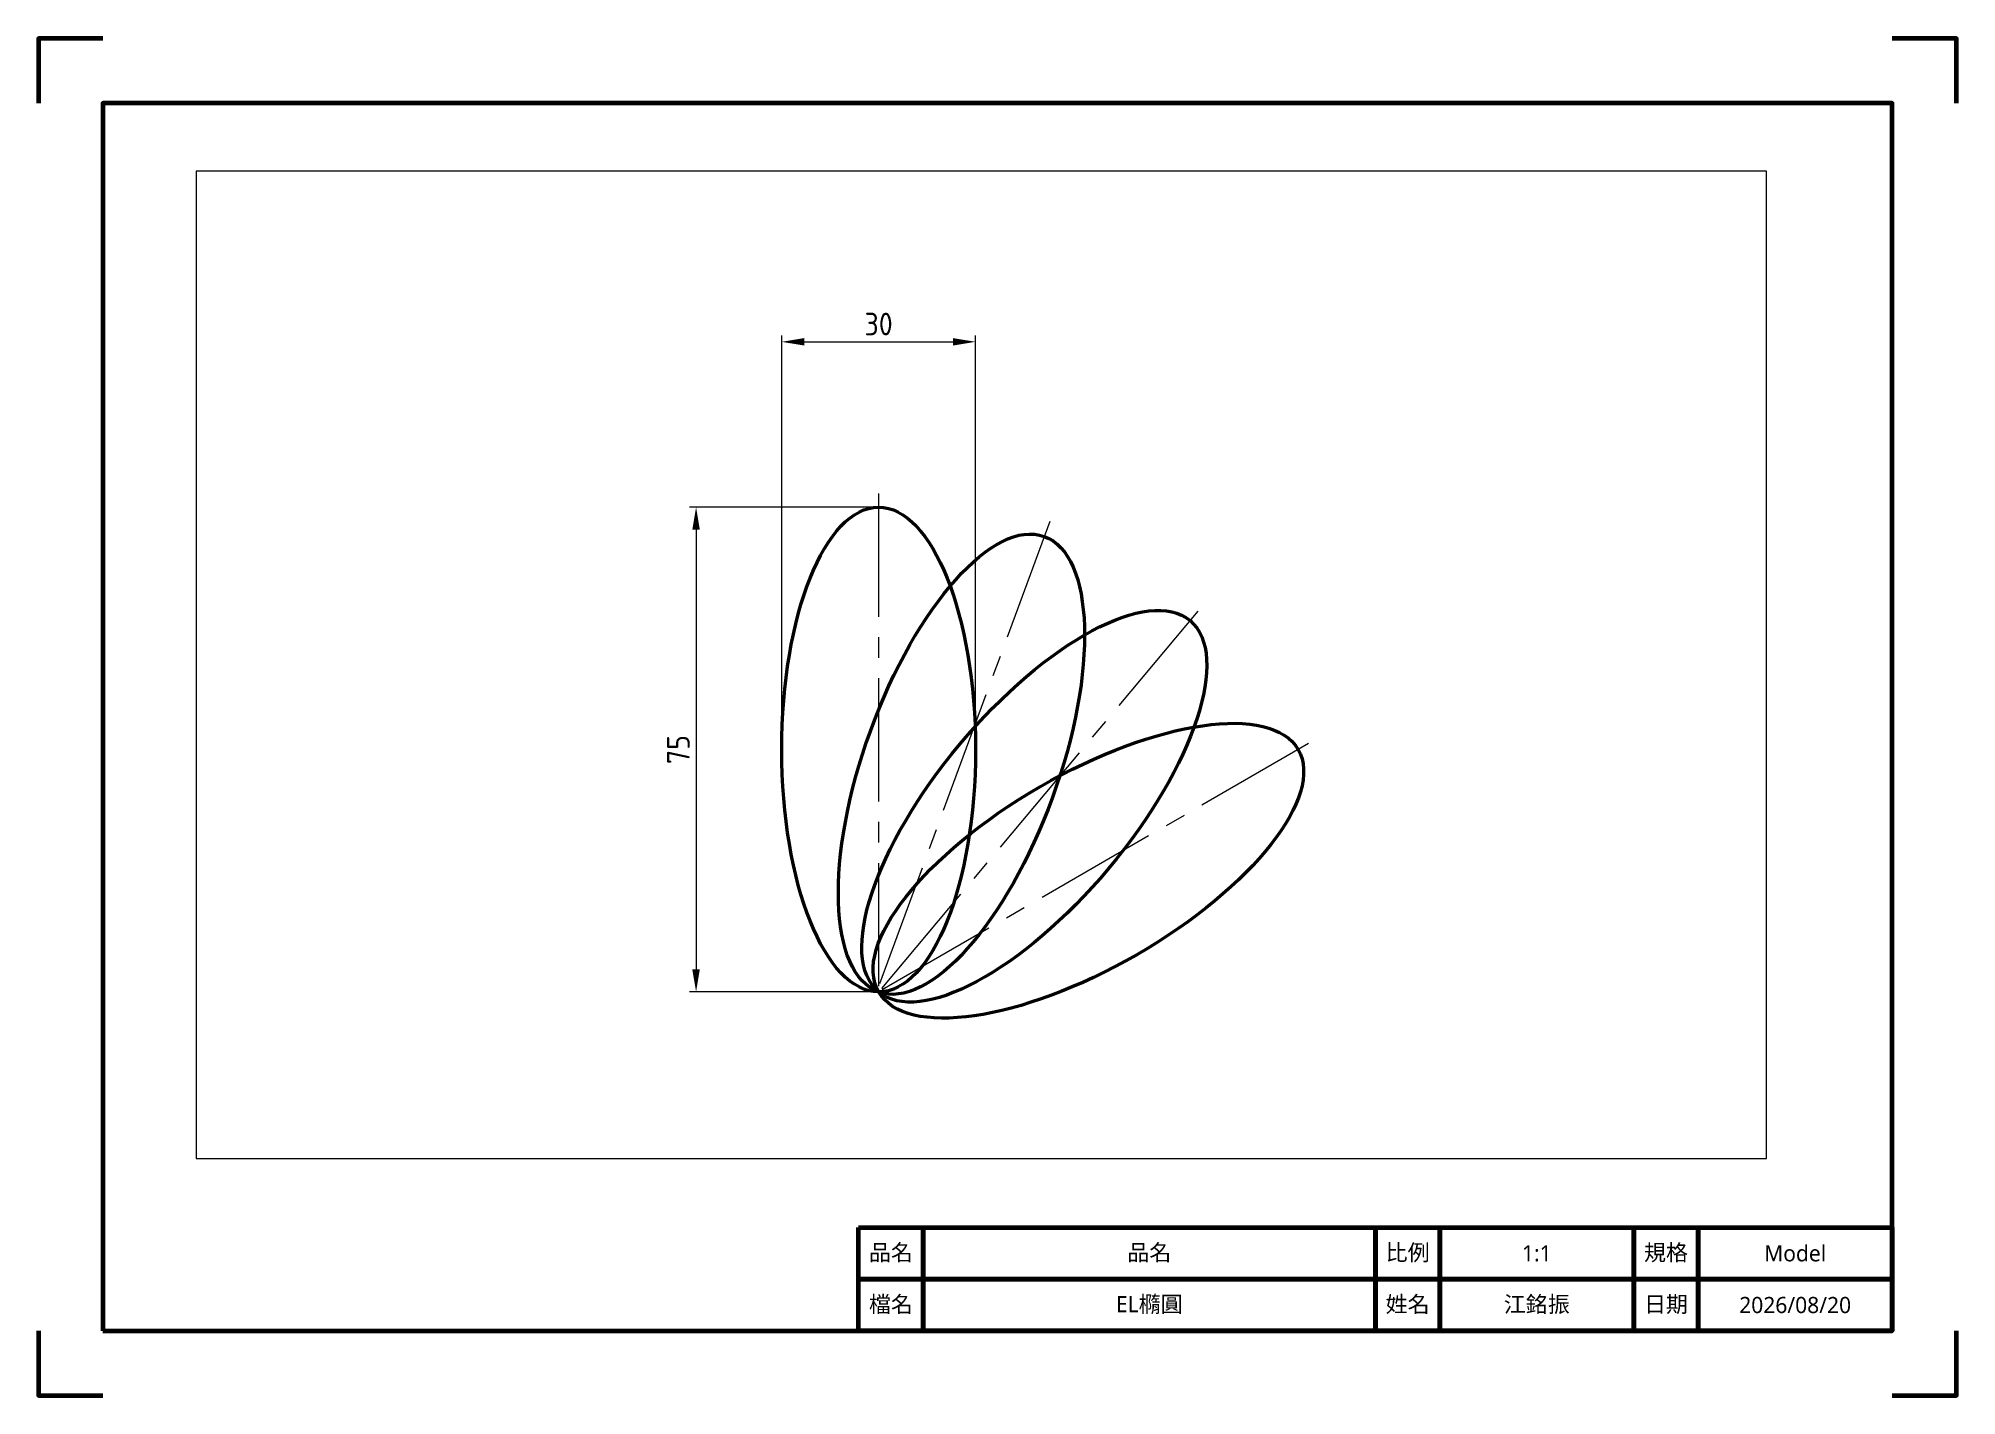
# Paper-space layout 'A4-(3)' of a CAD drawing. Header units: millimetres. Extents: x 0 to 297, y 0 to 210.
# The model-space entities are those that its viewports show. They can reach past a viewport. Long polylines and large blocks are cut down to what shows.
import ezdxf

# ---------------------------------------------------------------- set-up
doc = ezdxf.new("R2010")
doc.units = ezdxf.units.MM
doc.header["$PDMODE"] = 35
doc.linetypes.add('CENTER2', pattern=[28.575, 19.05, -3.175, 3.175, -3.175])
for name, color, linetype, lineweight in [('1 輪廓線', 2, 'Continuous', 50), ('3 中心線', 1, 'CENTER2', 18), ('4 標註', 4, 'Continuous', 18), ('9 圖框', 5, 'Continuous', 70)]:
    doc.layers.add(name, color=color, linetype=linetype, lineweight=lineweight)
doc.layers.add('9 視埠', color=200, linetype='Continuous', plot=False)
doc.styles.add('圖框文字', font='Microsoft JhengHei.ttf')
doc.styles.add('標註文字', font='isocp.shx', dxfattribs={"bigfont": 'chineset.shx'})
doc.dimstyles.new('公制(mm)', dxfattribs={"dimtxt": 3.5, "dimasz": 3.5, "dimexe": 1, "dimexo": 1, "dimgap": 1, "dimtad": 1, "dimdec": 4, "dimdsep": 46, "dimtxsty": '標註文字', "dimcen": 2.5, "dimclrd": 256, "dimclre": 256, "dimclrt": 256, "dimadec": 4, "dimazin": 2, "dimtfac": 1, "dimtdec": 4, "dimtmove": 0, "dimatfit": 0, "dimfxl": 1, "dimlwd": -1, "dimlwe": -1, "dimarcsym": 1})

# ---------------------------------------------------------------- blocks, each defined once
blk = doc.blocks.new('*D18')
at = {"layer": '4 標註', "transparency": 16777216}
for p, q in [((929.49, 152.33), (929.49, 215.42)), ((932.99, 214.42), (955.99, 214.42)), ((959.49, 152.33), (959.49, 215.42))]:
    blk.add_line(p, q, dxfattribs=at)
for points in [[(932.99, 215), (932.99, 213.84), (929.49, 214.42)], [(955.99, 215), (955.99, 213.84), (959.49, 214.42)]]:
    blk.add_solid(points, dxfattribs=at)
at = {"layer": 'Defpoints', "color": 0, "transparency": 16777216}
for p in [(959.49, 214.42), (929.49, 151.33), (959.49, 151.33)]:
    blk.add_point(p, dxfattribs=at)
at = {"layer": '4 標註', "transparency": 16777216, "insert": (944.49, 217.17), "char_height": 3.5, "attachment_point": 5, "style": '標註文字'}
blk.add_mtext('30', dxfattribs=at)
blk = doc.blocks.new('*D20')
at = {"layer": '4 標註', "transparency": 16777216}
for p, q in [((943.49, 188.83), (915.23, 188.83)), ((916.23, 185.33), (916.23, 117.33)), ((943.49, 113.83), (915.23, 113.83))]:
    blk.add_line(p, q, dxfattribs=at)
for points in [[(915.64, 185.33), (916.81, 185.33), (916.23, 188.83)], [(915.64, 117.33), (916.81, 117.33), (916.23, 113.83)]]:
    blk.add_solid(points, dxfattribs=at)
at = {"layer": 'Defpoints', "color": 0, "transparency": 16777216}
for p in [(944.49, 188.83), (916.23, 113.83), (944.49, 113.83)]:
    blk.add_point(p, dxfattribs=at)
at = {"layer": '4 標註', "transparency": 16777216, "insert": (913.48, 151.33), "char_height": 3.5, "attachment_point": 5, "rotation": 90, "style": '標註文字'}
blk.add_mtext('75', dxfattribs=at)

msp = doc.modelspace()

# ---------------------------------------------------------------- linework, layer by layer
at = {"layer": '1 輪廓線'}
for centre, major_axis in [((944.49182, 151.33186), (0, 37.5)), ((957.31757, 149.07033), (12.82576, 35.23847)), ((968.59635, 142.55852), (24.10454, 28.72667)), ((976.96777, 132.58186), (32.47595, 18.75))]:
    msp.add_ellipse(centre, major_axis=major_axis, ratio=0.4, dxfattribs=at)
at = {"layer": '3 中心線'}
for p, q in [((944.49182, 190.92913), (944.49182, 112.64977)), ((970.97527, 186.59454), (943.88755, 113.11172)), ((993.905, 172.72019), (943.88755, 113.11172)), ((1011.03281, 152.24931), (943.24449, 113.11172))]:
    msp.add_line(p, q, dxfattribs=at)

# ---------------------------------------------------------------- dimensions: what is measured, and where the dimension line sits
at = {"layer": '4 標註'}
dim = msp.add_linear_dim(base=(959.49182, 214.42161), p1=(929.49182, 151.33186), p2=(959.49182, 151.33186), dimstyle='公制(mm)', dxfattribs=at)
dim.commit()
dim.dimension.update_dxf_attribs({"geometry": '*D18', "text_midpoint": (944.49182, 217.17161)})
dim = msp.add_linear_dim(base=(916.22672, 113.83186), p1=(944.49182, 188.83186), p2=(944.49182, 113.83186), angle=90, dimstyle='公制(mm)', dxfattribs=at)
dim.commit()
dim.dimension.update_dxf_attribs({"geometry": '*D20', "text_midpoint": (913.47672, 151.33186)})

psp = doc.layouts.new('A4-(3)')

# ---------------------------------------------------------------- linework, layer by layer
at = {"layer": '9 圖框'}
for points in [[(10, 210), (0, 210), (0, 200)], [(297, 200), (297, 210), (287, 210)], [(0, 10), (0, 0), (10, 0)], [(287, 0), (297, 0), (297, 10)]]:
    psp.add_lwpolyline(points, dxfattribs=at)
for points in [[(10, 10), (287, 10), (287, 200), (10, 200)], [(127, 26), (137, 26), (137, 18), (127, 18)], [(137, 26), (207, 26), (207, 18), (137, 18)], [(207, 26), (217, 26), (217, 18), (207, 18)], [(217, 26), (247, 26), (247, 18), (217, 18)], [(247, 26), (257, 26), (257, 18), (247, 18)], [(257, 26), (287, 26), (287, 18), (257, 18)], [(127, 18), (137, 18), (137, 10), (127, 10)], [(137, 18), (207, 18), (207, 10), (137, 10)], [(207, 18), (217, 18), (217, 10), (207, 10)], [(217, 18), (247, 18), (247, 10), (217, 10)], [(247, 18), (257, 18), (257, 10), (247, 10)], [(257, 18), (287, 18), (287, 10), (257, 10)]]:
    psp.add_lwpolyline(points, close=True, dxfattribs=at)

# ---------------------------------------------------------------- texts
at = {"layer": '9 圖框', "char_height": 2.5, "attachment_point": 5, "style": '圖框文字'}
for s, width, insert in [('品名', 18.2498, (132, 22)), ('品名', 18.2498, (172, 22)), ('比例', 18.2498, (212, 22)), ('1:1', 29.6022, (232, 22)), ('規格', 18.2498, (252, 22)), ('Model', 27.5424, (272, 22)), ('檔名', 18.2498, (132, 14)), ('EL橢圓', 72.4475, (172, 14)), ('姓名', 18.2498, (212, 14)), ('江銘振', 27.2863, (232, 14)), ('日期', 18.2498, (252, 14)), ('2026/08/20', 33.2049, (272, 14))]:
    psp.add_mtext_dynamic_manual_height_columns(s, width=width, gutter_width=12.5, heights=[0], dxfattribs=dict(at, insert=insert))

# ---------------------------------------------------------------- viewports
at = {"layer": '9 視埠'}
psp.add_viewport(center=(146, 113.07), size=(243.14, 152.8157), view_center_point=(960.39595, 164.44003), view_height=152.8156685, dxfattribs=at)

doc.saveas('drawing.dxf')
